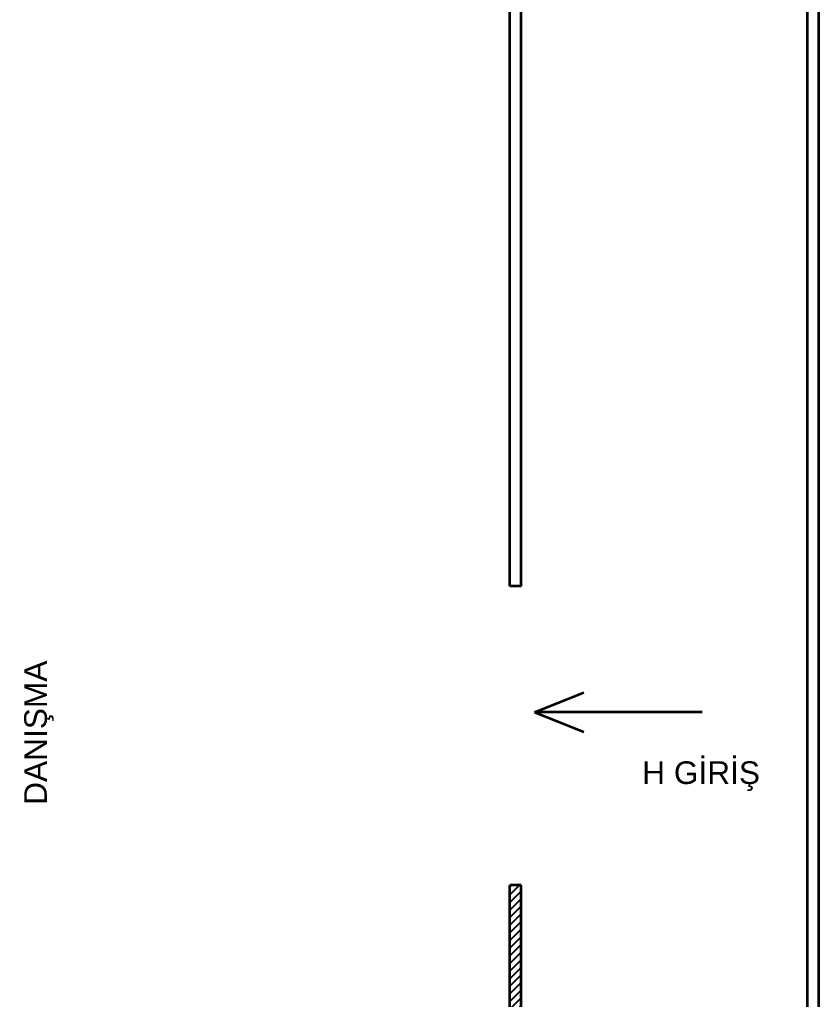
# Model space of a CAD drawing. Header units: millimetres. Extents: x 44201 to 155283, y 19965 to 32744.
# Drawn here: x 153872 to 155283, y 29226 to 30956 of the extents above; entities that cross this region are included whole.
import ezdxf

# ---------------------------------------------------------------- set-up
doc = ezdxf.new("R2010")
doc.units = ezdxf.units.MM
doc.layers.add('CAM', color=121, linetype='Continuous')
doc.layers.add('MUTFAK EKİPMAN', color=150, linetype='Continuous')
doc.layers.add('duvar', color=7, linetype='Continuous', lineweight=35)
doc.styles.get("Standard").update_dxf_attribs({"font": 'Arial.ttf'})

msp = doc.modelspace()

# ---------------------------------------------------------------- hatches: boundary and pattern name
at = {"layer": 'CAM'}
h = msp.add_hatch(dxfattribs=at)
h.set_pattern_fill('ANSI31', color=251, scale=3)
h.set_pattern_definition([(45, (-419.5085, 17753.385), (-6.7351921, 6.7351921), [])])
h.paths.add_polyline_path([(154757.939, 27643.409), (154757.939, 29427.757), (154737.939, 29427.757), (154737.939, 27663.409), (152879.643, 27663.409), (152879.643, 27643.409)])

# ---------------------------------------------------------------- linework, layer by layer
at = {"layer": 'duvar'}
for p, q in [((154737.939, 29955.757), (154737.939, 32724.224)), ((154757.939, 29955.757), (154757.939, 32724.224)), ((154757.939, 29955.757), (154737.939, 29955.757)), ((154781.858, 29733.065), (154868.833, 29767.854)), ((155077.573, 29733.065), (154781.858, 29733.065)), ((154781.858, 29733.065), (154868.833, 29698.276)), ((154737.939, 27663.409), (154737.939, 29427.757)), ((154757.939, 29427.757), (154737.939, 29427.757)), ((154757.939, 27643.409), (154757.939, 29427.757))]:
    msp.add_line(p, q, dxfattribs=at)
for points in [[(152464.215, 32744.224), (155283.011, 32744.224), (155283.011, 27492.631), (152464.215, 27492.631)], [(152484.215, 32724.224), (155263.011, 32724.224), (155263.011, 27512.631), (152484.215, 27512.631)]]:
    msp.add_lwpolyline(points, close=True, dxfattribs=at)

# ---------------------------------------------------------------- texts
at = {"layer": 'MUTFAK EKİPMAN', "insert": (153880.376, 29824.099), "char_height": 40, "attachment_point": 3, "rotation": 90}
msp.add_mtext_dynamic_manual_height_columns('{\\C7;DANIŞMA}', width=740.25189, gutter_width=12.5, heights=[0], dxfattribs=at)
at = {"layer": 'MUTFAK EKİPMAN', "insert": (155179.837, 29646.335), "char_height": 40, "attachment_point": 3}
msp.add_mtext_dynamic_manual_height_columns('{\\C7;H GİRİŞ}', width=740.25189, gutter_width=12.5, heights=[0], dxfattribs=at)

doc.saveas('drawing.dxf')
